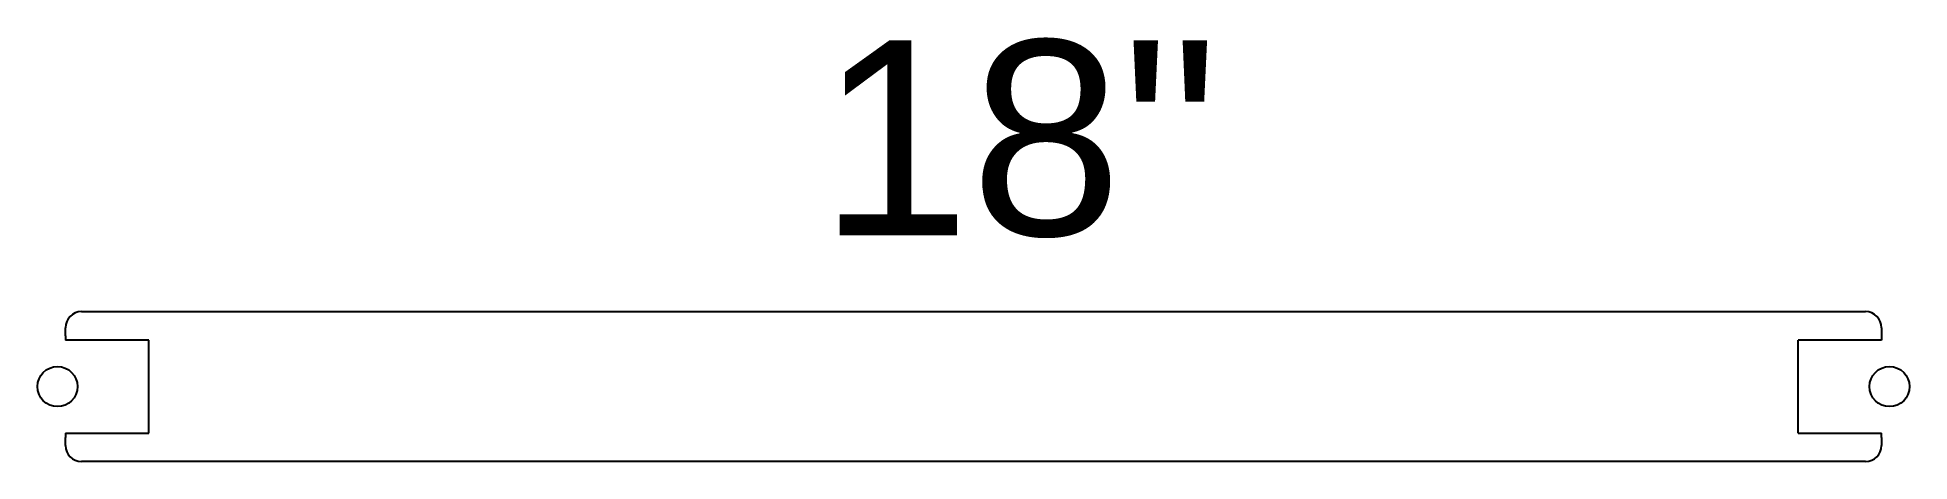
# Model space of a CAD drawing. Extents: x -0.005 to 0.462, y -0.019 to 0.087.
import ezdxf

# ---------------------------------------------------------------- set-up
doc = ezdxf.new("R2010")
doc.units = 0
doc.layers.add('90°', color=94, linetype='Continuous')
doc.layers.add('RECTO', color=20, linetype='Continuous')
doc.styles.get("Standard").update_dxf_attribs({"font": 'arial.ttf'})

msp = doc.modelspace()

# ---------------------------------------------------------------- linework, layer by layer
at = {"color": 251, "true_color": 0x636466}
msp.add_circle((0.457, 0), 0.005, dxfattribs=at)
at = {"layer": 'RECTO', "linetype": 'Continuous'}
for p, q in [((0.006, 0.0187), (0.2285, 0.0187)), ((0.2285, 0.0187), (0.451, 0.0187)), ((0.002, 0.0127), (0.002, 0.0147)), ((0.455, 0.0147), (0.455, 0.0127)), ((0.002, 0.0127), (0.002, 0.0116)), ((0.00317, 0.0116), (0.002, 0.0116)), ((0.0228, 0.0116), (0.00317, 0.0116)), ((0.0228, -0.0116), (0.0228, 0.0116)), ((0.45383, 0.0116), (0.4342, 0.0116)), ((0.4342, -0.0116), (0.4342, 0.0116)), ((0.455, 0.0116), (0.45383, 0.0116)), ((0.455, 0.0127), (0.455, 0.0116)), ((0.002, -0.0116), (0.002, -0.0127)), ((0.002, -0.0116), (0.00317, -0.0116)), ((0.002, -0.0147), (0.002, -0.0127)), ((0.00317, -0.0116), (0.0228, -0.0116)), ((0.4342, -0.0116), (0.45383, -0.0116)), ((0.45383, -0.0116), (0.455, -0.0116)), ((0.455, -0.0127), (0.455, -0.0116)), ((0.455, -0.0127), (0.455, -0.0147)), ((0.2285, -0.0187), (0.006, -0.0187)), ((0.451, -0.0187), (0.2285, -0.0187))]:
    msp.add_line(p, q, dxfattribs=at)
at = {"layer": 'RECTO', "color": 251, "true_color": 0x636466}
msp.add_circle((0, 0), 0.005, dxfattribs=at)
at = {"layer": 'RECTO', "linetype": 'Continuous'}
for centre, start, end in [((0.006, 0.0147), 90, 180), ((0.451, 0.0147), 0, 90), ((0.006, -0.0147), 180, 270), ((0.451, -0.0147), 270, 0)]:
    msp.add_arc(centre, 0.004, start, end, dxfattribs=at)

# ---------------------------------------------------------------- texts
at = {"layer": '90°'}
msp.add_text('18"', height=0.048665, dxfattribs=at).set_placement((0.18992, 0.03773))

doc.saveas('drawing.dxf')
